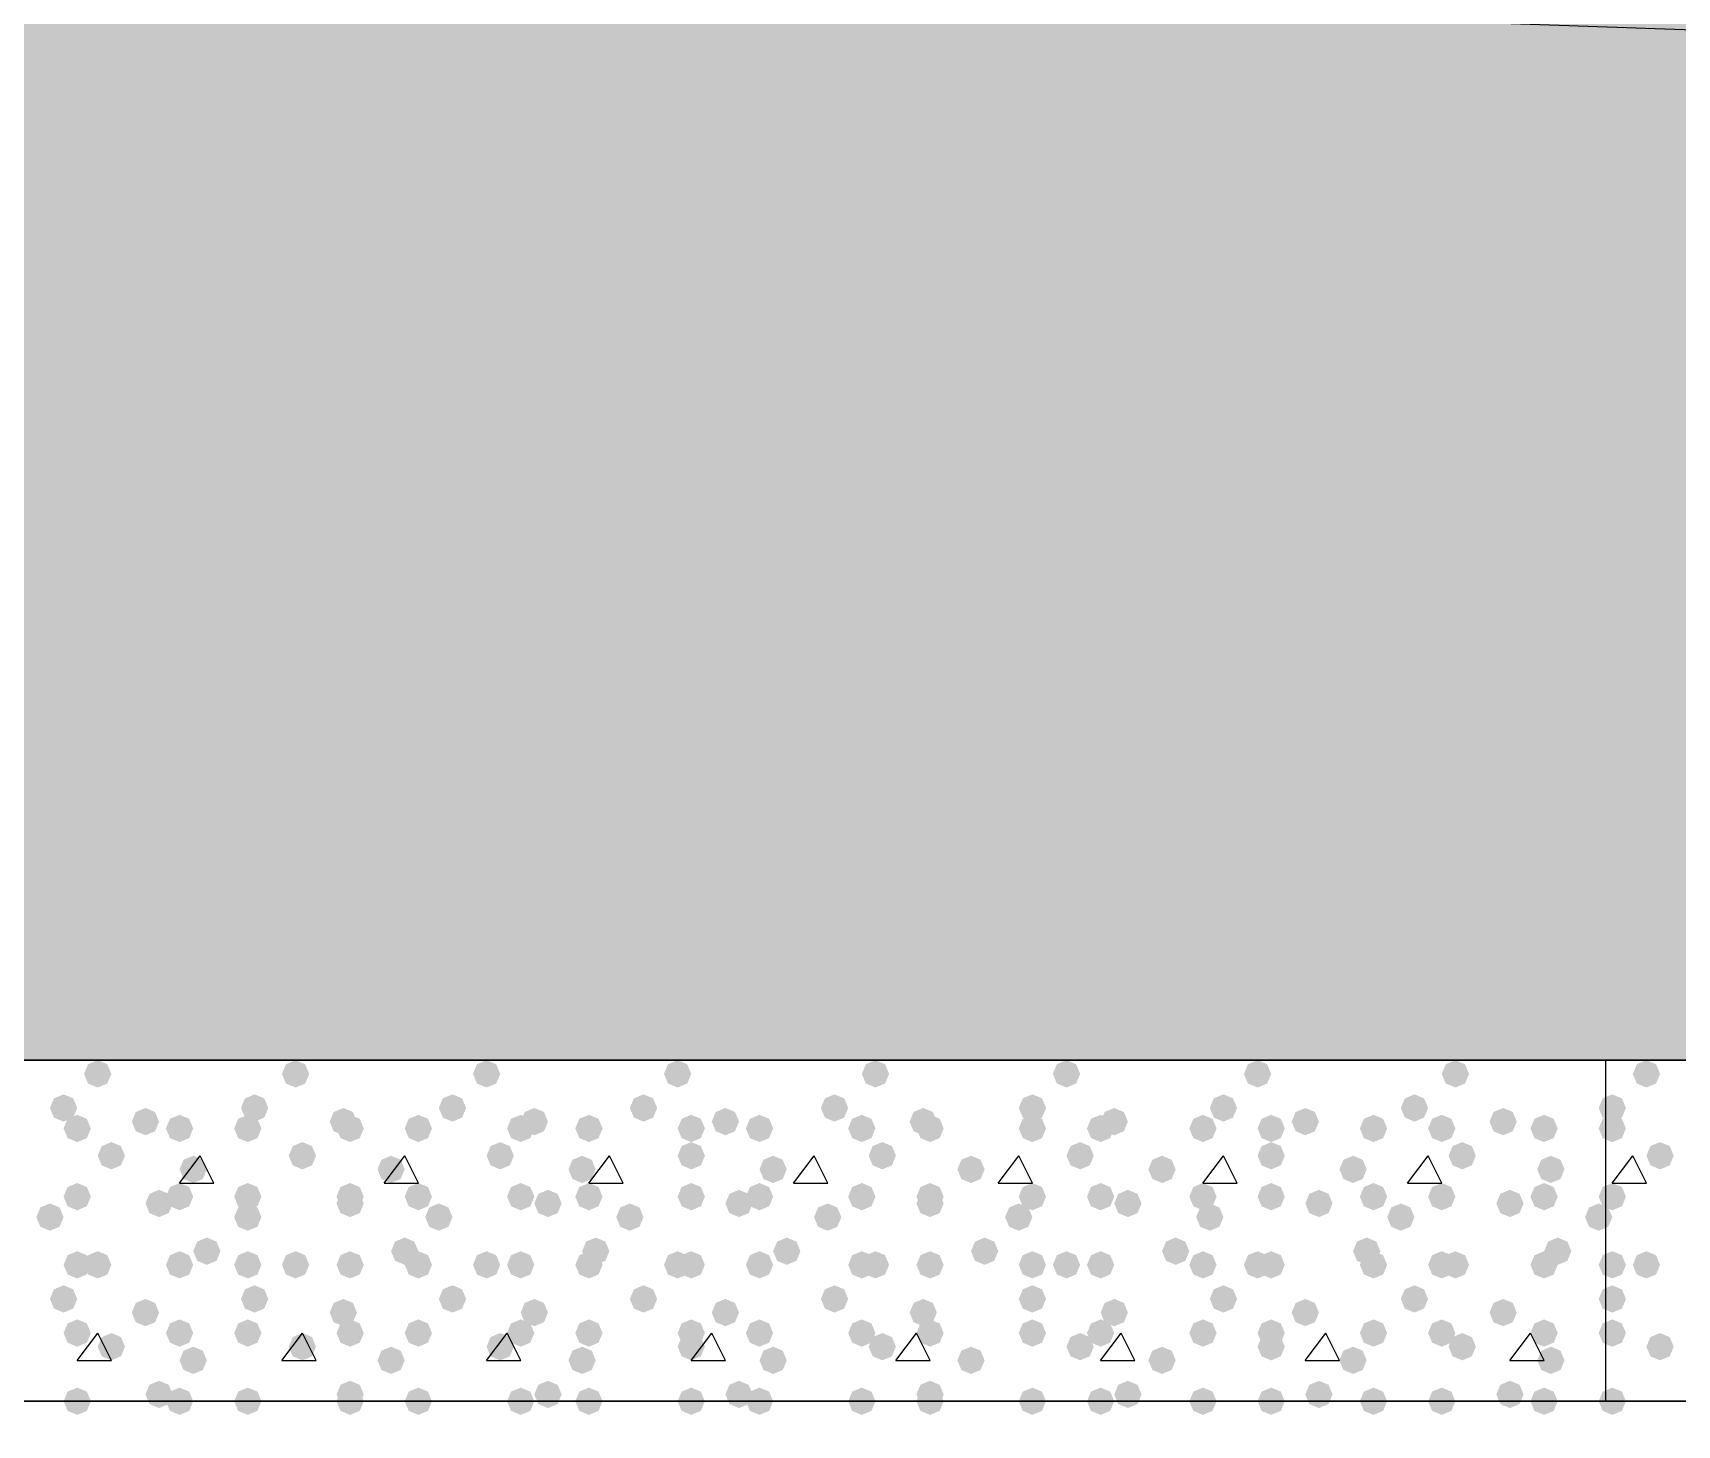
# Model space of a CAD drawing. Header units: millimetres. Extents: x 0 to 420, y 0 to 297.
# Drawn here: x 191.37 to 201.57, y 147.98 to 156.62 of the extents above; entities that cross this region are included whole.
import ezdxf

# ---------------------------------------------------------------- set-up
doc = ezdxf.new("R2010")
doc.units = ezdxf.units.MM
doc.layers.get('0').update_dxf_attribs({"linetype": 'CONTINUOUS'})

msp = doc.modelspace()

# ---------------------------------------------------------------- hatches: boundary and pattern name
at = {"true_color": 0x000008}
h = msp.add_hatch(color=0, dxfattribs=at)
h.paths.add_polyline_path([(385.826, 162.263667), (39.708667, 162.263667), (385.826, 150.241)], flags=0)
h.paths.add_polyline_path([(39.708667, 162.263667), (385.826, 150.241), (39.708667, 150.241)], flags=0)
for points in [[(191.854667, 150.156333), (191.829796, 150.096537), (191.77, 150.071667), (191.710204, 150.096537), (191.685333, 150.156333), (191.710204, 150.216129), (191.77, 150.241), (191.829796, 150.216129)], [(193.082333, 150.156333), (193.057462, 150.096537), (192.997667, 150.071667), (192.937871, 150.096537), (192.913, 150.156333), (192.937871, 150.216129), (192.997667, 150.241), (193.057462, 150.216129)], [(194.267667, 150.156333), (194.242796, 150.096537), (194.183, 150.071667), (194.123204, 150.096537), (194.098333, 150.156333), (194.123204, 150.216129), (194.183, 150.241), (194.242796, 150.216129)], [(195.453, 150.156333), (195.428129, 150.096537), (195.368333, 150.071667), (195.308538, 150.096537), (195.283667, 150.156333), (195.308537, 150.216129), (195.368333, 150.241), (195.428129, 150.216129)], [(196.680667, 150.156333), (196.655796, 150.096537), (196.596, 150.071667), (196.536204, 150.096537), (196.511333, 150.156333), (196.536204, 150.216129), (196.596, 150.241), (196.655796, 150.216129)], [(197.866, 150.156333), (197.841129, 150.096537), (197.781333, 150.071667), (197.721538, 150.096537), (197.696667, 150.156333), (197.721537, 150.216129), (197.781333, 150.241), (197.841129, 150.216129)], [(199.051333, 150.156333), (199.026462, 150.096537), (198.966667, 150.071667), (198.906871, 150.096537), (198.882, 150.156333), (198.906871, 150.216129), (198.966667, 150.241), (199.026462, 150.216129)], [(200.279, 150.156333), (200.254129, 150.096537), (200.194333, 150.071667), (200.134538, 150.096537), (200.109667, 150.156333), (200.134537, 150.216129), (200.194333, 150.241), (200.254129, 150.216129)], [(191.643, 149.944667), (191.618129, 149.884871), (191.558333, 149.86), (191.498538, 149.884871), (191.473667, 149.944667), (191.498537, 150.004462), (191.558333, 150.029333), (191.618129, 150.004463)], [(192.828333, 149.944667), (192.803462, 149.884871), (192.743667, 149.86), (192.683871, 149.884871), (192.659, 149.944667), (192.683871, 150.004462), (192.743667, 150.029333), (192.803462, 150.004463)], [(194.056, 149.944667), (194.031129, 149.884871), (193.971333, 149.86), (193.911538, 149.884871), (193.886667, 149.944667), (193.911537, 150.004462), (193.971333, 150.029333), (194.031129, 150.004463)], [(195.241333, 149.944667), (195.216462, 149.884871), (195.156667, 149.86), (195.096871, 149.884871), (195.072, 149.944667), (195.096871, 150.004462), (195.156667, 150.029333), (195.216462, 150.004463)], [(196.426667, 149.944667), (196.401796, 149.884871), (196.342, 149.86), (196.282204, 149.884871), (196.257333, 149.944667), (196.282204, 150.004462), (196.342, 150.029333), (196.401796, 150.004463)], [(197.654333, 149.944667), (197.629462, 149.884871), (197.569667, 149.86), (197.509871, 149.884871), (197.485, 149.944667), (197.509871, 150.004462), (197.569667, 150.029333), (197.629462, 150.004463)], [(198.839667, 149.944667), (198.814796, 149.884871), (198.755, 149.86), (198.695204, 149.884871), (198.670333, 149.944667), (198.695204, 150.004462), (198.755, 150.029333), (198.814796, 150.004463)], [(200.025, 149.944667), (200.000129, 149.884871), (199.940333, 149.86), (199.880538, 149.884871), (199.855667, 149.944667), (199.880537, 150.004462), (199.940333, 150.029333), (200.000129, 150.004463)], [(191.727667, 149.817667), (191.702796, 149.757871), (191.643, 149.733), (191.583204, 149.757871), (191.558333, 149.817667), (191.583204, 149.877462), (191.643, 149.902333), (191.702796, 149.877463)], [(192.151, 149.86), (192.126129, 149.800204), (192.066333, 149.775333), (192.006538, 149.800204), (191.981667, 149.86), (192.006537, 149.919796), (192.066333, 149.944667), (192.126129, 149.919796)], [(192.362667, 149.817667), (192.337796, 149.757871), (192.278, 149.733), (192.218204, 149.757871), (192.193333, 149.817667), (192.218204, 149.877462), (192.278, 149.902333), (192.337796, 149.877463)], [(192.786, 149.817667), (192.761129, 149.757871), (192.701333, 149.733), (192.641538, 149.757871), (192.616667, 149.817667), (192.641537, 149.877462), (192.701333, 149.902333), (192.761129, 149.877463)], [(193.378667, 149.86), (193.353796, 149.800204), (193.294, 149.775333), (193.234204, 149.800204), (193.209333, 149.86), (193.234204, 149.919796), (193.294, 149.944667), (193.353796, 149.919796)], [(193.421, 149.817667), (193.396129, 149.757871), (193.336333, 149.733), (193.276538, 149.757871), (193.251667, 149.817667), (193.276537, 149.877462), (193.336333, 149.902333), (193.396129, 149.877463)], [(193.844333, 149.817667), (193.819462, 149.757871), (193.759667, 149.733), (193.699871, 149.757871), (193.675, 149.817667), (193.699871, 149.877462), (193.759667, 149.902333), (193.819462, 149.877463)], [(194.479333, 149.817667), (194.454463, 149.757871), (194.394667, 149.733), (194.334871, 149.757871), (194.31, 149.817667), (194.334871, 149.877462), (194.394667, 149.902333), (194.454462, 149.877463)], [(194.564, 149.86), (194.539129, 149.800204), (194.479333, 149.775333), (194.419537, 149.800204), (194.394667, 149.86), (194.419537, 149.919796), (194.479333, 149.944667), (194.539129, 149.919796)], [(194.902667, 149.817667), (194.877796, 149.757871), (194.818, 149.733), (194.758204, 149.757871), (194.733333, 149.817667), (194.758204, 149.877462), (194.818, 149.902333), (194.877796, 149.877463)], [(195.537667, 149.817667), (195.512796, 149.757871), (195.453, 149.733), (195.393204, 149.757871), (195.368333, 149.817667), (195.393204, 149.877462), (195.453, 149.902333), (195.512796, 149.877463)], [(195.749333, 149.86), (195.724463, 149.800204), (195.664667, 149.775333), (195.604871, 149.800204), (195.58, 149.86), (195.604871, 149.919796), (195.664667, 149.944667), (195.724462, 149.919796)], [(195.961, 149.817667), (195.936129, 149.757871), (195.876333, 149.733), (195.816538, 149.757871), (195.791667, 149.817667), (195.816537, 149.877462), (195.876333, 149.902333), (195.936129, 149.877463)], [(196.596, 149.817667), (196.571129, 149.757871), (196.511333, 149.733), (196.451538, 149.757871), (196.426667, 149.817667), (196.451537, 149.877462), (196.511333, 149.902333), (196.571129, 149.877463)], [(196.977, 149.86), (196.952129, 149.800204), (196.892333, 149.775333), (196.832538, 149.800204), (196.807667, 149.86), (196.832537, 149.919796), (196.892333, 149.944667), (196.952129, 149.919796)], [(197.019333, 149.817667), (196.994463, 149.757871), (196.934667, 149.733), (196.874871, 149.757871), (196.85, 149.817667), (196.874871, 149.877462), (196.934667, 149.902333), (196.994462, 149.877463)], [(197.654333, 149.817667), (197.629462, 149.757871), (197.569667, 149.733), (197.509871, 149.757871), (197.485, 149.817667), (197.509871, 149.877462), (197.569667, 149.902333), (197.629462, 149.877463)], [(198.077667, 149.817667), (198.052796, 149.757871), (197.993, 149.733), (197.933204, 149.757871), (197.908333, 149.817667), (197.933204, 149.877462), (197.993, 149.902333), (198.052796, 149.877463)], [(198.162333, 149.86), (198.137462, 149.800204), (198.077667, 149.775333), (198.017871, 149.800204), (197.993, 149.86), (198.017871, 149.919796), (198.077667, 149.944667), (198.137462, 149.919796)], [(198.712667, 149.817667), (198.687796, 149.757871), (198.628, 149.733), (198.568204, 149.757871), (198.543333, 149.817667), (198.568204, 149.877462), (198.628, 149.902333), (198.687796, 149.877463)], [(199.136, 149.817667), (199.111129, 149.757871), (199.051333, 149.733), (198.991538, 149.757871), (198.966667, 149.817667), (198.991537, 149.877462), (199.051333, 149.902333), (199.111129, 149.877463)], [(199.347667, 149.86), (199.322796, 149.800204), (199.263, 149.775333), (199.203204, 149.800204), (199.178333, 149.86), (199.203204, 149.919796), (199.263, 149.944667), (199.322796, 149.919796)], [(199.771, 149.817667), (199.746129, 149.757871), (199.686333, 149.733), (199.626538, 149.757871), (199.601667, 149.817667), (199.626537, 149.877462), (199.686333, 149.902333), (199.746129, 149.877463)], [(200.194333, 149.817667), (200.169463, 149.757871), (200.109667, 149.733), (200.049871, 149.757871), (200.025, 149.817667), (200.049871, 149.877462), (200.109667, 149.902333), (200.169462, 149.877463)], [(200.575333, 149.86), (200.550462, 149.800204), (200.490667, 149.775333), (200.430871, 149.800204), (200.406, 149.86), (200.430871, 149.919796), (200.490667, 149.944667), (200.550462, 149.919796)], [(200.829333, 149.817667), (200.804463, 149.757871), (200.744667, 149.733), (200.684871, 149.757871), (200.66, 149.817667), (200.684871, 149.877462), (200.744667, 149.902333), (200.804462, 149.877463)], [(191.939333, 149.648333), (191.914463, 149.588537), (191.854667, 149.563667), (191.794871, 149.588537), (191.77, 149.648333), (191.794871, 149.708129), (191.854667, 149.733), (191.914462, 149.708129)], [(193.124667, 149.648333), (193.099796, 149.588537), (193.04, 149.563667), (192.980204, 149.588537), (192.955333, 149.648333), (192.980204, 149.708129), (193.04, 149.733), (193.099796, 149.708129)], [(194.352333, 149.648333), (194.327462, 149.588537), (194.267667, 149.563667), (194.207871, 149.588537), (194.183, 149.648333), (194.207871, 149.708129), (194.267667, 149.733), (194.327462, 149.708129)], [(195.537667, 149.648333), (195.512796, 149.588537), (195.453, 149.563667), (195.393204, 149.588537), (195.368333, 149.648333), (195.393204, 149.708129), (195.453, 149.733), (195.512796, 149.708129)], [(196.723, 149.648333), (196.698129, 149.588537), (196.638333, 149.563667), (196.578537, 149.588537), (196.553667, 149.648333), (196.578537, 149.708129), (196.638333, 149.733), (196.698129, 149.708129)], [(197.950667, 149.648333), (197.925796, 149.588537), (197.866, 149.563667), (197.806204, 149.588537), (197.781333, 149.648333), (197.806204, 149.708129), (197.866, 149.733), (197.925796, 149.708129)], [(199.136, 149.648333), (199.111129, 149.588537), (199.051333, 149.563667), (198.991538, 149.588537), (198.966667, 149.648333), (198.991537, 149.708129), (199.051333, 149.733), (199.111129, 149.708129)], [(200.321333, 149.648333), (200.296462, 149.588537), (200.236667, 149.563667), (200.176871, 149.588537), (200.152, 149.648333), (200.176871, 149.708129), (200.236667, 149.733), (200.296462, 149.708129)], [(192.447333, 149.563667), (192.422462, 149.503871), (192.362667, 149.479), (192.302871, 149.503871), (192.278, 149.563667), (192.302871, 149.623462), (192.362667, 149.648333), (192.422462, 149.623463)], [(193.675, 149.563667), (193.650129, 149.503871), (193.590333, 149.479), (193.530538, 149.503871), (193.505667, 149.563667), (193.530537, 149.623462), (193.590333, 149.648333), (193.650129, 149.623463)], [(194.860333, 149.563667), (194.835462, 149.503871), (194.775667, 149.479), (194.715871, 149.503871), (194.691, 149.563667), (194.715871, 149.623462), (194.775667, 149.648333), (194.835462, 149.623463)], [(196.045667, 149.563667), (196.020796, 149.503871), (195.961, 149.479), (195.901204, 149.503871), (195.876333, 149.563667), (195.901204, 149.623462), (195.961, 149.648333), (196.020796, 149.623463)], [(197.273333, 149.563667), (197.248462, 149.503871), (197.188667, 149.479), (197.128871, 149.503871), (197.104, 149.563667), (197.128871, 149.623462), (197.188667, 149.648333), (197.248462, 149.623463)], [(198.458667, 149.563667), (198.433796, 149.503871), (198.374, 149.479), (198.314204, 149.503871), (198.289333, 149.563667), (198.314204, 149.623462), (198.374, 149.648333), (198.433796, 149.623463)], [(199.644, 149.563667), (199.619129, 149.503871), (199.559333, 149.479), (199.499538, 149.503871), (199.474667, 149.563667), (199.499537, 149.623462), (199.559333, 149.648333), (199.619129, 149.623463)], [(200.871667, 149.563667), (200.846796, 149.503871), (200.787, 149.479), (200.727204, 149.503871), (200.702333, 149.563667), (200.727204, 149.623462), (200.787, 149.648333), (200.846796, 149.623463)], [(191.727667, 149.394333), (191.702796, 149.334537), (191.643, 149.309667), (191.583204, 149.334537), (191.558333, 149.394333), (191.583204, 149.454129), (191.643, 149.479), (191.702796, 149.454129)], [(192.362667, 149.394333), (192.337796, 149.334537), (192.278, 149.309667), (192.218204, 149.334537), (192.193333, 149.394333), (192.218204, 149.454129), (192.278, 149.479), (192.337796, 149.454129)], [(192.786, 149.394333), (192.761129, 149.334537), (192.701333, 149.309667), (192.641538, 149.334537), (192.616667, 149.394333), (192.641537, 149.454129), (192.701333, 149.479), (192.761129, 149.454129)], [(193.421, 149.394333), (193.396129, 149.334537), (193.336333, 149.309667), (193.276538, 149.334537), (193.251667, 149.394333), (193.276537, 149.454129), (193.336333, 149.479), (193.396129, 149.454129)], [(193.844333, 149.394333), (193.819462, 149.334537), (193.759667, 149.309667), (193.699871, 149.334537), (193.675, 149.394333), (193.699871, 149.454129), (193.759667, 149.479), (193.819462, 149.454129)], [(194.479333, 149.394333), (194.454463, 149.334537), (194.394667, 149.309667), (194.334871, 149.334537), (194.31, 149.394333), (194.334871, 149.454129), (194.394667, 149.479), (194.454462, 149.454129)], [(194.902667, 149.394333), (194.877796, 149.334537), (194.818, 149.309667), (194.758204, 149.334537), (194.733333, 149.394333), (194.758204, 149.454129), (194.818, 149.479), (194.877796, 149.454129)], [(195.537667, 149.394333), (195.512796, 149.334537), (195.453, 149.309667), (195.393204, 149.334537), (195.368333, 149.394333), (195.393204, 149.454129), (195.453, 149.479), (195.512796, 149.454129)], [(195.961, 149.394333), (195.936129, 149.334537), (195.876333, 149.309667), (195.816538, 149.334537), (195.791667, 149.394333), (195.816537, 149.454129), (195.876333, 149.479), (195.936129, 149.454129)], [(196.596, 149.394333), (196.571129, 149.334537), (196.511333, 149.309667), (196.451538, 149.334537), (196.426667, 149.394333), (196.451537, 149.454129), (196.511333, 149.479), (196.571129, 149.454129)], [(197.019333, 149.394333), (196.994463, 149.334537), (196.934667, 149.309667), (196.874871, 149.334537), (196.85, 149.394333), (196.874871, 149.454129), (196.934667, 149.479), (196.994462, 149.454129)], [(197.654333, 149.394333), (197.629462, 149.334537), (197.569667, 149.309667), (197.509871, 149.334537), (197.485, 149.394333), (197.509871, 149.454129), (197.569667, 149.479), (197.629462, 149.454129)], [(198.077667, 149.394333), (198.052796, 149.334537), (197.993, 149.309667), (197.933204, 149.334537), (197.908333, 149.394333), (197.933204, 149.454129), (197.993, 149.479), (198.052796, 149.454129)], [(198.712667, 149.394333), (198.687796, 149.334537), (198.628, 149.309667), (198.568204, 149.334537), (198.543333, 149.394333), (198.568204, 149.454129), (198.628, 149.479), (198.687796, 149.454129)], [(199.136, 149.394333), (199.111129, 149.334537), (199.051333, 149.309667), (198.991538, 149.334537), (198.966667, 149.394333), (198.991537, 149.454129), (199.051333, 149.479), (199.111129, 149.454129)], [(199.771, 149.394333), (199.746129, 149.334537), (199.686333, 149.309667), (199.626538, 149.334537), (199.601667, 149.394333), (199.626537, 149.454129), (199.686333, 149.479), (199.746129, 149.454129)], [(200.194333, 149.394333), (200.169463, 149.334537), (200.109667, 149.309667), (200.049871, 149.334537), (200.025, 149.394333), (200.049871, 149.454129), (200.109667, 149.479), (200.169462, 149.454129)], [(200.829333, 149.394333), (200.804463, 149.334537), (200.744667, 149.309667), (200.684871, 149.334537), (200.66, 149.394333), (200.684871, 149.454129), (200.744667, 149.479), (200.804462, 149.454129)], [(192.235667, 149.352), (192.210796, 149.292204), (192.151, 149.267333), (192.091204, 149.292204), (192.066333, 149.352), (192.091204, 149.411796), (192.151, 149.436667), (192.210796, 149.411796)], [(193.421, 149.352), (193.396129, 149.292204), (193.336333, 149.267333), (193.276538, 149.292204), (193.251667, 149.352), (193.276537, 149.411796), (193.336333, 149.436667), (193.396129, 149.411796)], [(194.648667, 149.352), (194.623796, 149.292204), (194.564, 149.267333), (194.504204, 149.292204), (194.479333, 149.352), (194.504204, 149.411796), (194.564, 149.436667), (194.623796, 149.411796)], [(195.834, 149.352), (195.809129, 149.292204), (195.749333, 149.267333), (195.689538, 149.292204), (195.664667, 149.352), (195.689537, 149.411796), (195.749333, 149.436667), (195.809129, 149.411796)], [(197.019333, 149.352), (196.994463, 149.292204), (196.934667, 149.267333), (196.874871, 149.292204), (196.85, 149.352), (196.874871, 149.411796), (196.934667, 149.436667), (196.994462, 149.411796)], [(198.247, 149.352), (198.222129, 149.292204), (198.162333, 149.267333), (198.102537, 149.292204), (198.077667, 149.352), (198.102537, 149.411796), (198.162333, 149.436667), (198.222129, 149.411796)], [(199.432333, 149.352), (199.407462, 149.292204), (199.347667, 149.267333), (199.287871, 149.292204), (199.263, 149.352), (199.287871, 149.411796), (199.347667, 149.436667), (199.407462, 149.411796)], [(200.617667, 149.352), (200.592796, 149.292204), (200.533, 149.267333), (200.473204, 149.292204), (200.448333, 149.352), (200.473204, 149.411796), (200.533, 149.436667), (200.592796, 149.411796)], [(191.558333, 149.267333), (191.533462, 149.207537), (191.473667, 149.182667), (191.413871, 149.207537), (191.389, 149.267333), (191.413871, 149.327129), (191.473667, 149.352), (191.533462, 149.327129)], [(192.786, 149.267333), (192.761129, 149.207537), (192.701333, 149.182667), (192.641538, 149.207537), (192.616667, 149.267333), (192.641537, 149.327129), (192.701333, 149.352), (192.761129, 149.327129)], [(193.971333, 149.267333), (193.946463, 149.207537), (193.886667, 149.182667), (193.826871, 149.207537), (193.802, 149.267333), (193.826871, 149.327129), (193.886667, 149.352), (193.946462, 149.327129)], [(195.156667, 149.267333), (195.131796, 149.207537), (195.072, 149.182667), (195.012204, 149.207537), (194.987333, 149.267333), (195.012204, 149.327129), (195.072, 149.352), (195.131796, 149.327129)], [(196.384333, 149.267333), (196.359463, 149.207537), (196.299667, 149.182667), (196.239871, 149.207537), (196.215, 149.267333), (196.239871, 149.327129), (196.299667, 149.352), (196.359462, 149.327129)], [(197.569667, 149.267333), (197.544796, 149.207537), (197.485, 149.182667), (197.425204, 149.207537), (197.400333, 149.267333), (197.425204, 149.327129), (197.485, 149.352), (197.544796, 149.327129)], [(198.755, 149.267333), (198.730129, 149.207537), (198.670333, 149.182667), (198.610538, 149.207537), (198.585667, 149.267333), (198.610537, 149.327129), (198.670333, 149.352), (198.730129, 149.327129)], [(199.940333, 149.267333), (199.915462, 149.207537), (199.855667, 149.182667), (199.795871, 149.207537), (199.771, 149.267333), (199.795871, 149.327129), (199.855667, 149.352), (199.915462, 149.327129)], [(201.168, 149.267333), (201.143129, 149.207537), (201.083333, 149.182667), (201.023538, 149.207537), (200.998667, 149.267333), (201.023537, 149.327129), (201.083333, 149.352), (201.143129, 149.327129)], [(192.532, 149.055667), (192.507129, 148.995871), (192.447333, 148.971), (192.387538, 148.995871), (192.362667, 149.055667), (192.387537, 149.115462), (192.447333, 149.140333), (192.507129, 149.115463)], [(193.759667, 149.055667), (193.734796, 148.995871), (193.675, 148.971), (193.615204, 148.995871), (193.590333, 149.055667), (193.615204, 149.115462), (193.675, 149.140333), (193.734796, 149.115463)], [(194.945, 149.055667), (194.920129, 148.995871), (194.860333, 148.971), (194.800538, 148.995871), (194.775667, 149.055667), (194.800537, 149.115462), (194.860333, 149.140333), (194.920129, 149.115463)], [(196.130333, 149.055667), (196.105462, 148.995871), (196.045667, 148.971), (195.985871, 148.995871), (195.961, 149.055667), (195.985871, 149.115462), (196.045667, 149.140333), (196.105462, 149.115463)], [(197.358, 149.055667), (197.333129, 148.995871), (197.273333, 148.971), (197.213538, 148.995871), (197.188667, 149.055667), (197.213537, 149.115462), (197.273333, 149.140333), (197.333129, 149.115463)], [(198.543333, 149.055667), (198.518463, 148.995871), (198.458667, 148.971), (198.398871, 148.995871), (198.374, 149.055667), (198.398871, 149.115462), (198.458667, 149.140333), (198.518462, 149.115463)], [(199.728667, 149.055667), (199.703796, 148.995871), (199.644, 148.971), (199.584204, 148.995871), (199.559333, 149.055667), (199.584204, 149.115462), (199.644, 149.140333), (199.703796, 149.115463)], [(200.914, 149.055667), (200.889129, 148.995871), (200.829333, 148.971), (200.769538, 148.995871), (200.744667, 149.055667), (200.769537, 149.115462), (200.829333, 149.140333), (200.889129, 149.115463)], [(191.727667, 148.971), (191.702796, 148.911204), (191.643, 148.886333), (191.583204, 148.911204), (191.558333, 148.971), (191.583204, 149.030796), (191.643, 149.055667), (191.702796, 149.030796)], [(191.854667, 148.971), (191.829796, 148.911204), (191.77, 148.886333), (191.710204, 148.911204), (191.685333, 148.971), (191.710204, 149.030796), (191.77, 149.055667), (191.829796, 149.030796)], [(192.362667, 148.971), (192.337796, 148.911204), (192.278, 148.886333), (192.218204, 148.911204), (192.193333, 148.971), (192.218204, 149.030796), (192.278, 149.055667), (192.337796, 149.030796)], [(192.786, 148.971), (192.761129, 148.911204), (192.701333, 148.886333), (192.641538, 148.911204), (192.616667, 148.971), (192.641537, 149.030796), (192.701333, 149.055667), (192.761129, 149.030796)], [(193.082333, 148.971), (193.057462, 148.911204), (192.997667, 148.886333), (192.937871, 148.911204), (192.913, 148.971), (192.937871, 149.030796), (192.997667, 149.055667), (193.057462, 149.030796)], [(193.421, 148.971), (193.396129, 148.911204), (193.336333, 148.886333), (193.276538, 148.911204), (193.251667, 148.971), (193.276537, 149.030796), (193.336333, 149.055667), (193.396129, 149.030796)], [(193.844333, 148.971), (193.819462, 148.911204), (193.759667, 148.886333), (193.699871, 148.911204), (193.675, 148.971), (193.699871, 149.030796), (193.759667, 149.055667), (193.819462, 149.030796)], [(194.267667, 148.971), (194.242796, 148.911204), (194.183, 148.886333), (194.123204, 148.911204), (194.098333, 148.971), (194.123204, 149.030796), (194.183, 149.055667), (194.242796, 149.030796)], [(194.479333, 148.971), (194.454463, 148.911204), (194.394667, 148.886333), (194.334871, 148.911204), (194.31, 148.971), (194.334871, 149.030796), (194.394667, 149.055667), (194.454462, 149.030796)], [(194.902667, 148.971), (194.877796, 148.911204), (194.818, 148.886333), (194.758204, 148.911204), (194.733333, 148.971), (194.758204, 149.030796), (194.818, 149.055667), (194.877796, 149.030796)], [(195.453, 148.971), (195.428129, 148.911204), (195.368333, 148.886333), (195.308538, 148.911204), (195.283667, 148.971), (195.308537, 149.030796), (195.368333, 149.055667), (195.428129, 149.030796)], [(195.537667, 148.971), (195.512796, 148.911204), (195.453, 148.886333), (195.393204, 148.911204), (195.368333, 148.971), (195.393204, 149.030796), (195.453, 149.055667), (195.512796, 149.030796)], [(195.961, 148.971), (195.936129, 148.911204), (195.876333, 148.886333), (195.816538, 148.911204), (195.791667, 148.971), (195.816537, 149.030796), (195.876333, 149.055667), (195.936129, 149.030796)], [(196.596, 148.971), (196.571129, 148.911204), (196.511333, 148.886333), (196.451538, 148.911204), (196.426667, 148.971), (196.451537, 149.030796), (196.511333, 149.055667), (196.571129, 149.030796)], [(196.680667, 148.971), (196.655796, 148.911204), (196.596, 148.886333), (196.536204, 148.911204), (196.511333, 148.971), (196.536204, 149.030796), (196.596, 149.055667), (196.655796, 149.030796)], [(197.019333, 148.971), (196.994463, 148.911204), (196.934667, 148.886333), (196.874871, 148.911204), (196.85, 148.971), (196.874871, 149.030796), (196.934667, 149.055667), (196.994462, 149.030796)], [(197.654333, 148.971), (197.629462, 148.911204), (197.569667, 148.886333), (197.509871, 148.911204), (197.485, 148.971), (197.509871, 149.030796), (197.569667, 149.055667), (197.629462, 149.030796)], [(197.866, 148.971), (197.841129, 148.911204), (197.781333, 148.886333), (197.721538, 148.911204), (197.696667, 148.971), (197.721537, 149.030796), (197.781333, 149.055667), (197.841129, 149.030796)], [(198.077667, 148.971), (198.052796, 148.911204), (197.993, 148.886333), (197.933204, 148.911204), (197.908333, 148.971), (197.933204, 149.030796), (197.993, 149.055667), (198.052796, 149.030796)], [(198.712667, 148.971), (198.687796, 148.911204), (198.628, 148.886333), (198.568204, 148.911204), (198.543333, 148.971), (198.568204, 149.030796), (198.628, 149.055667), (198.687796, 149.030796)], [(199.051333, 148.971), (199.026462, 148.911204), (198.966667, 148.886333), (198.906871, 148.911204), (198.882, 148.971), (198.906871, 149.030796), (198.966667, 149.055667), (199.026462, 149.030796)], [(199.136, 148.971), (199.111129, 148.911204), (199.051333, 148.886333), (198.991538, 148.911204), (198.966667, 148.971), (198.991537, 149.030796), (199.051333, 149.055667), (199.111129, 149.030796)], [(199.771, 148.971), (199.746129, 148.911204), (199.686333, 148.886333), (199.626538, 148.911204), (199.601667, 148.971), (199.626537, 149.030796), (199.686333, 149.055667), (199.746129, 149.030796)], [(200.194333, 148.971), (200.169463, 148.911204), (200.109667, 148.886333), (200.049871, 148.911204), (200.025, 148.971), (200.049871, 149.030796), (200.109667, 149.055667), (200.169462, 149.030796)], [(200.279, 148.971), (200.254129, 148.911204), (200.194333, 148.886333), (200.134538, 148.911204), (200.109667, 148.971), (200.134537, 149.030796), (200.194333, 149.055667), (200.254129, 149.030796)], [(200.829333, 148.971), (200.804463, 148.911204), (200.744667, 148.886333), (200.684871, 148.911204), (200.66, 148.971), (200.684871, 149.030796), (200.744667, 149.055667), (200.804462, 149.030796)], [(191.643, 148.759333), (191.618129, 148.699537), (191.558333, 148.674667), (191.498538, 148.699537), (191.473667, 148.759333), (191.498537, 148.819129), (191.558333, 148.844), (191.618129, 148.819129)], [(192.151, 148.674667), (192.126129, 148.614871), (192.066333, 148.59), (192.006538, 148.614871), (191.981667, 148.674667), (192.006537, 148.734462), (192.066333, 148.759333), (192.126129, 148.734463)], [(192.828333, 148.759333), (192.803462, 148.699537), (192.743667, 148.674667), (192.683871, 148.699537), (192.659, 148.759333), (192.683871, 148.819129), (192.743667, 148.844), (192.803462, 148.819129)], [(193.378667, 148.674667), (193.353796, 148.614871), (193.294, 148.59), (193.234204, 148.614871), (193.209333, 148.674667), (193.234204, 148.734462), (193.294, 148.759333), (193.353796, 148.734463)], [(194.056, 148.759333), (194.031129, 148.699537), (193.971333, 148.674667), (193.911538, 148.699537), (193.886667, 148.759333), (193.911537, 148.819129), (193.971333, 148.844), (194.031129, 148.819129)], [(194.564, 148.674667), (194.539129, 148.614871), (194.479333, 148.59), (194.419537, 148.614871), (194.394667, 148.674667), (194.419537, 148.734462), (194.479333, 148.759333), (194.539129, 148.734463)], [(195.241333, 148.759333), (195.216462, 148.699537), (195.156667, 148.674667), (195.096871, 148.699537), (195.072, 148.759333), (195.096871, 148.819129), (195.156667, 148.844), (195.216462, 148.819129)], [(195.749333, 148.674667), (195.724463, 148.614871), (195.664667, 148.59), (195.604871, 148.614871), (195.58, 148.674667), (195.604871, 148.734462), (195.664667, 148.759333), (195.724462, 148.734463)], [(196.426667, 148.759333), (196.401796, 148.699537), (196.342, 148.674667), (196.282204, 148.699537), (196.257333, 148.759333), (196.282204, 148.819129), (196.342, 148.844), (196.401796, 148.819129)], [(196.977, 148.674667), (196.952129, 148.614871), (196.892333, 148.59), (196.832538, 148.614871), (196.807667, 148.674667), (196.832537, 148.734462), (196.892333, 148.759333), (196.952129, 148.734463)], [(197.654333, 148.759333), (197.629462, 148.699537), (197.569667, 148.674667), (197.509871, 148.699537), (197.485, 148.759333), (197.509871, 148.819129), (197.569667, 148.844), (197.629462, 148.819129)], [(198.162333, 148.674667), (198.137462, 148.614871), (198.077667, 148.59), (198.017871, 148.614871), (197.993, 148.674667), (198.017871, 148.734462), (198.077667, 148.759333), (198.137462, 148.734463)], [(198.839667, 148.759333), (198.814796, 148.699537), (198.755, 148.674667), (198.695204, 148.699537), (198.670333, 148.759333), (198.695204, 148.819129), (198.755, 148.844), (198.814796, 148.819129)], [(199.347667, 148.674667), (199.322796, 148.614871), (199.263, 148.59), (199.203204, 148.614871), (199.178333, 148.674667), (199.203204, 148.734462), (199.263, 148.759333), (199.322796, 148.734463)], [(200.025, 148.759333), (200.000129, 148.699537), (199.940333, 148.674667), (199.880538, 148.699537), (199.855667, 148.759333), (199.880537, 148.819129), (199.940333, 148.844), (200.000129, 148.819129)], [(200.575333, 148.674667), (200.550462, 148.614871), (200.490667, 148.59), (200.430871, 148.614871), (200.406, 148.674667), (200.430871, 148.734462), (200.490667, 148.759333), (200.550462, 148.734463)], [(191.727667, 148.547667), (191.702796, 148.487871), (191.643, 148.463), (191.583204, 148.487871), (191.558333, 148.547667), (191.583204, 148.607462), (191.643, 148.632333), (191.702796, 148.607463)], [(191.939333, 148.463), (191.914463, 148.403204), (191.854667, 148.378333), (191.794871, 148.403204), (191.77, 148.463), (191.794871, 148.522796), (191.854667, 148.547667), (191.914462, 148.522796)], [(192.362667, 148.547667), (192.337796, 148.487871), (192.278, 148.463), (192.218204, 148.487871), (192.193333, 148.547667), (192.218204, 148.607462), (192.278, 148.632333), (192.337796, 148.607463)], [(192.786, 148.547667), (192.761129, 148.487871), (192.701333, 148.463), (192.641538, 148.487871), (192.616667, 148.547667), (192.641537, 148.607462), (192.701333, 148.632333), (192.761129, 148.607463)], [(193.124667, 148.463), (193.099796, 148.403204), (193.04, 148.378333), (192.980204, 148.403204), (192.955333, 148.463), (192.980204, 148.522796), (193.04, 148.547667), (193.099796, 148.522796)], [(193.421, 148.547667), (193.396129, 148.487871), (193.336333, 148.463), (193.276538, 148.487871), (193.251667, 148.547667), (193.276537, 148.607462), (193.336333, 148.632333), (193.396129, 148.607463)], [(193.844333, 148.547667), (193.819462, 148.487871), (193.759667, 148.463), (193.699871, 148.487871), (193.675, 148.547667), (193.699871, 148.607462), (193.759667, 148.632333), (193.819462, 148.607463)], [(194.352333, 148.463), (194.327462, 148.403204), (194.267667, 148.378333), (194.207871, 148.403204), (194.183, 148.463), (194.207871, 148.522796), (194.267667, 148.547667), (194.327462, 148.522796)], [(194.479333, 148.547667), (194.454463, 148.487871), (194.394667, 148.463), (194.334871, 148.487871), (194.31, 148.547667), (194.334871, 148.607462), (194.394667, 148.632333), (194.454462, 148.607463)], [(194.902667, 148.547667), (194.877796, 148.487871), (194.818, 148.463), (194.758204, 148.487871), (194.733333, 148.547667), (194.758204, 148.607462), (194.818, 148.632333), (194.877796, 148.607463)], [(195.537667, 148.547667), (195.512796, 148.487871), (195.453, 148.463), (195.393204, 148.487871), (195.368333, 148.547667), (195.393204, 148.607462), (195.453, 148.632333), (195.512796, 148.607463)], [(195.537667, 148.463), (195.512796, 148.403204), (195.453, 148.378333), (195.393204, 148.403204), (195.368333, 148.463), (195.393204, 148.522796), (195.453, 148.547667), (195.512796, 148.522796)], [(195.961, 148.547667), (195.936129, 148.487871), (195.876333, 148.463), (195.816538, 148.487871), (195.791667, 148.547667), (195.816537, 148.607462), (195.876333, 148.632333), (195.936129, 148.607463)], [(196.596, 148.547667), (196.571129, 148.487871), (196.511333, 148.463), (196.451538, 148.487871), (196.426667, 148.547667), (196.451537, 148.607462), (196.511333, 148.632333), (196.571129, 148.607463)], [(196.723, 148.463), (196.698129, 148.403204), (196.638333, 148.378333), (196.578537, 148.403204), (196.553667, 148.463), (196.578537, 148.522796), (196.638333, 148.547667), (196.698129, 148.522796)], [(197.019333, 148.547667), (196.994463, 148.487871), (196.934667, 148.463), (196.874871, 148.487871), (196.85, 148.547667), (196.874871, 148.607462), (196.934667, 148.632333), (196.994462, 148.607463)], [(197.654333, 148.547667), (197.629462, 148.487871), (197.569667, 148.463), (197.509871, 148.487871), (197.485, 148.547667), (197.509871, 148.607462), (197.569667, 148.632333), (197.629462, 148.607463)], [(197.950667, 148.463), (197.925796, 148.403204), (197.866, 148.378333), (197.806204, 148.403204), (197.781333, 148.463), (197.806204, 148.522796), (197.866, 148.547667), (197.925796, 148.522796)], [(198.077667, 148.547667), (198.052796, 148.487871), (197.993, 148.463), (197.933204, 148.487871), (197.908333, 148.547667), (197.933204, 148.607462), (197.993, 148.632333), (198.052796, 148.607463)], [(198.712667, 148.547667), (198.687796, 148.487871), (198.628, 148.463), (198.568204, 148.487871), (198.543333, 148.547667), (198.568204, 148.607462), (198.628, 148.632333), (198.687796, 148.607463)], [(199.136, 148.547667), (199.111129, 148.487871), (199.051333, 148.463), (198.991538, 148.487871), (198.966667, 148.547667), (198.991537, 148.607462), (199.051333, 148.632333), (199.111129, 148.607463)], [(199.136, 148.463), (199.111129, 148.403204), (199.051333, 148.378333), (198.991538, 148.403204), (198.966667, 148.463), (198.991537, 148.522796), (199.051333, 148.547667), (199.111129, 148.522796)], [(199.771, 148.547667), (199.746129, 148.487871), (199.686333, 148.463), (199.626538, 148.487871), (199.601667, 148.547667), (199.626537, 148.607462), (199.686333, 148.632333), (199.746129, 148.607463)], [(200.194333, 148.547667), (200.169463, 148.487871), (200.109667, 148.463), (200.049871, 148.487871), (200.025, 148.547667), (200.049871, 148.607462), (200.109667, 148.632333), (200.169462, 148.607463)], [(200.321333, 148.463), (200.296462, 148.403204), (200.236667, 148.378333), (200.176871, 148.403204), (200.152, 148.463), (200.176871, 148.522796), (200.236667, 148.547667), (200.296462, 148.522796)], [(200.829333, 148.547667), (200.804463, 148.487871), (200.744667, 148.463), (200.684871, 148.487871), (200.66, 148.547667), (200.684871, 148.607462), (200.744667, 148.632333), (200.804462, 148.607463)], [(192.447333, 148.378333), (192.422462, 148.318537), (192.362667, 148.293667), (192.302871, 148.318537), (192.278, 148.378333), (192.302871, 148.438129), (192.362667, 148.463), (192.422462, 148.438129)], [(193.675, 148.378333), (193.650129, 148.318537), (193.590333, 148.293667), (193.530538, 148.318537), (193.505667, 148.378333), (193.530537, 148.438129), (193.590333, 148.463), (193.650129, 148.438129)], [(194.860333, 148.378333), (194.835462, 148.318537), (194.775667, 148.293667), (194.715871, 148.318537), (194.691, 148.378333), (194.715871, 148.438129), (194.775667, 148.463), (194.835462, 148.438129)], [(196.045667, 148.378333), (196.020796, 148.318537), (195.961, 148.293667), (195.901204, 148.318537), (195.876333, 148.378333), (195.901204, 148.438129), (195.961, 148.463), (196.020796, 148.438129)], [(197.273333, 148.378333), (197.248462, 148.318537), (197.188667, 148.293667), (197.128871, 148.318537), (197.104, 148.378333), (197.128871, 148.438129), (197.188667, 148.463), (197.248462, 148.438129)], [(198.458667, 148.378333), (198.433796, 148.318537), (198.374, 148.293667), (198.314204, 148.318537), (198.289333, 148.378333), (198.314204, 148.438129), (198.374, 148.463), (198.433796, 148.438129)], [(199.644, 148.378333), (199.619129, 148.318537), (199.559333, 148.293667), (199.499538, 148.318537), (199.474667, 148.378333), (199.499537, 148.438129), (199.559333, 148.463), (199.619129, 148.438129)], [(200.871667, 148.378333), (200.846796, 148.318537), (200.787, 148.293667), (200.727204, 148.318537), (200.702333, 148.378333), (200.727204, 148.438129), (200.787, 148.463), (200.846796, 148.438129)], [(192.235667, 148.166667), (192.210796, 148.106871), (192.151, 148.082), (192.091204, 148.106871), (192.066333, 148.166667), (192.091204, 148.226462), (192.151, 148.251333), (192.210796, 148.226463)], [(193.421, 148.166667), (193.396129, 148.106871), (193.336333, 148.082), (193.276538, 148.106871), (193.251667, 148.166667), (193.276537, 148.226462), (193.336333, 148.251333), (193.396129, 148.226463)], [(194.648667, 148.166667), (194.623796, 148.106871), (194.564, 148.082), (194.504204, 148.106871), (194.479333, 148.166667), (194.504204, 148.226462), (194.564, 148.251333), (194.623796, 148.226463)], [(195.834, 148.166667), (195.809129, 148.106871), (195.749333, 148.082), (195.689538, 148.106871), (195.664667, 148.166667), (195.689537, 148.226462), (195.749333, 148.251333), (195.809129, 148.226463)], [(197.019333, 148.166667), (196.994463, 148.106871), (196.934667, 148.082), (196.874871, 148.106871), (196.85, 148.166667), (196.874871, 148.226462), (196.934667, 148.251333), (196.994462, 148.226463)], [(198.247, 148.166667), (198.222129, 148.106871), (198.162333, 148.082), (198.102537, 148.106871), (198.077667, 148.166667), (198.102537, 148.226462), (198.162333, 148.251333), (198.222129, 148.226463)], [(199.432333, 148.166667), (199.407462, 148.106871), (199.347667, 148.082), (199.287871, 148.106871), (199.263, 148.166667), (199.287871, 148.226462), (199.347667, 148.251333), (199.407462, 148.226463)], [(200.617667, 148.166667), (200.592796, 148.106871), (200.533, 148.082), (200.473204, 148.106871), (200.448333, 148.166667), (200.473204, 148.226462), (200.533, 148.251333), (200.592796, 148.226463)], [(191.727667, 148.124333), (191.702796, 148.064537), (191.643, 148.039667), (191.583204, 148.064537), (191.558333, 148.124333), (191.583204, 148.184129), (191.643, 148.209), (191.702796, 148.184129)], [(192.362667, 148.124333), (192.337796, 148.064537), (192.278, 148.039667), (192.218204, 148.064537), (192.193333, 148.124333), (192.218204, 148.184129), (192.278, 148.209), (192.337796, 148.184129)], [(192.786, 148.124333), (192.761129, 148.064537), (192.701333, 148.039667), (192.641538, 148.064537), (192.616667, 148.124333), (192.641537, 148.184129), (192.701333, 148.209), (192.761129, 148.184129)], [(193.421, 148.124333), (193.396129, 148.064537), (193.336333, 148.039667), (193.276538, 148.064537), (193.251667, 148.124333), (193.276537, 148.184129), (193.336333, 148.209), (193.396129, 148.184129)], [(193.844333, 148.124333), (193.819462, 148.064537), (193.759667, 148.039667), (193.699871, 148.064537), (193.675, 148.124333), (193.699871, 148.184129), (193.759667, 148.209), (193.819462, 148.184129)], [(194.479333, 148.124333), (194.454463, 148.064537), (194.394667, 148.039667), (194.334871, 148.064537), (194.31, 148.124333), (194.334871, 148.184129), (194.394667, 148.209), (194.454462, 148.184129)], [(194.902667, 148.124333), (194.877796, 148.064537), (194.818, 148.039667), (194.758204, 148.064537), (194.733333, 148.124333), (194.758204, 148.184129), (194.818, 148.209), (194.877796, 148.184129)], [(195.537667, 148.124333), (195.512796, 148.064537), (195.453, 148.039667), (195.393204, 148.064537), (195.368333, 148.124333), (195.393204, 148.184129), (195.453, 148.209), (195.512796, 148.184129)], [(195.961, 148.124333), (195.936129, 148.064537), (195.876333, 148.039667), (195.816538, 148.064537), (195.791667, 148.124333), (195.816537, 148.184129), (195.876333, 148.209), (195.936129, 148.184129)], [(196.596, 148.124333), (196.571129, 148.064537), (196.511333, 148.039667), (196.451538, 148.064537), (196.426667, 148.124333), (196.451537, 148.184129), (196.511333, 148.209), (196.571129, 148.184129)], [(197.019333, 148.124333), (196.994463, 148.064537), (196.934667, 148.039667), (196.874871, 148.064537), (196.85, 148.124333), (196.874871, 148.184129), (196.934667, 148.209), (196.994462, 148.184129)], [(197.654333, 148.124333), (197.629462, 148.064537), (197.569667, 148.039667), (197.509871, 148.064537), (197.485, 148.124333), (197.509871, 148.184129), (197.569667, 148.209), (197.629462, 148.184129)], [(198.077667, 148.124333), (198.052796, 148.064537), (197.993, 148.039667), (197.933204, 148.064537), (197.908333, 148.124333), (197.933204, 148.184129), (197.993, 148.209), (198.052796, 148.184129)], [(198.712667, 148.124333), (198.687796, 148.064537), (198.628, 148.039667), (198.568204, 148.064537), (198.543333, 148.124333), (198.568204, 148.184129), (198.628, 148.209), (198.687796, 148.184129)], [(199.136, 148.124333), (199.111129, 148.064537), (199.051333, 148.039667), (198.991538, 148.064537), (198.966667, 148.124333), (198.991537, 148.184129), (199.051333, 148.209), (199.111129, 148.184129)], [(199.771, 148.124333), (199.746129, 148.064537), (199.686333, 148.039667), (199.626538, 148.064537), (199.601667, 148.124333), (199.626537, 148.184129), (199.686333, 148.209), (199.746129, 148.184129)], [(200.194333, 148.124333), (200.169463, 148.064537), (200.109667, 148.039667), (200.049871, 148.064537), (200.025, 148.124333), (200.049871, 148.184129), (200.109667, 148.209), (200.169462, 148.184129)], [(200.829333, 148.124333), (200.804463, 148.064537), (200.744667, 148.039667), (200.684871, 148.064537), (200.66, 148.124333), (200.684871, 148.184129), (200.744667, 148.209), (200.804462, 148.184129)]]:
    msp.add_hatch(color=0, dxfattribs=at).paths.add_polyline_path(points, flags=0)
at = {"true_color": 0x000007}
for points in [[(201.464333, 150.156333), (201.439462, 150.096537), (201.379667, 150.071667), (201.319871, 150.096537), (201.295, 150.156333), (201.319871, 150.216129), (201.379667, 150.241), (201.439462, 150.216129)], [(201.252667, 149.944667), (201.227796, 149.884871), (201.168, 149.86), (201.108204, 149.884871), (201.083333, 149.944667), (201.108204, 150.004462), (201.168, 150.029333), (201.227796, 150.004463)], [(201.252667, 149.817667), (201.227796, 149.757871), (201.168, 149.733), (201.108204, 149.757871), (201.083333, 149.817667), (201.108204, 149.877462), (201.168, 149.902333), (201.227796, 149.877463)], [(201.549, 149.648333), (201.524129, 149.588537), (201.464333, 149.563667), (201.404538, 149.588537), (201.379667, 149.648333), (201.404537, 149.708129), (201.464333, 149.733), (201.524129, 149.708129)], [(201.252667, 149.394333), (201.227796, 149.334537), (201.168, 149.309667), (201.108204, 149.334537), (201.083333, 149.394333), (201.108204, 149.454129), (201.168, 149.479), (201.227796, 149.454129)], [(201.252667, 148.971), (201.227796, 148.911204), (201.168, 148.886333), (201.108204, 148.911204), (201.083333, 148.971), (201.108204, 149.030796), (201.168, 149.055667), (201.227796, 149.030796)], [(201.464333, 148.971), (201.439462, 148.911204), (201.379667, 148.886333), (201.319871, 148.911204), (201.295, 148.971), (201.319871, 149.030796), (201.379667, 149.055667), (201.439462, 149.030796)], [(201.252667, 148.759333), (201.227796, 148.699537), (201.168, 148.674667), (201.108204, 148.699537), (201.083333, 148.759333), (201.108204, 148.819129), (201.168, 148.844), (201.227796, 148.819129)], [(201.252667, 148.547667), (201.227796, 148.487871), (201.168, 148.463), (201.108204, 148.487871), (201.083333, 148.547667), (201.108204, 148.607462), (201.168, 148.632333), (201.227796, 148.607463)], [(201.549, 148.463), (201.524129, 148.403204), (201.464333, 148.378333), (201.404538, 148.403204), (201.379667, 148.463), (201.404537, 148.522796), (201.464333, 148.547667), (201.524129, 148.522796)], [(201.252667, 148.124333), (201.227796, 148.064537), (201.168, 148.039667), (201.108204, 148.064537), (201.083333, 148.124333), (201.108204, 148.184129), (201.168, 148.209), (201.227796, 148.184129)]]:
    msp.add_hatch(color=0, dxfattribs=at).paths.add_polyline_path(points, flags=0)

# ---------------------------------------------------------------- linework, layer by layer
at = {"color": 0, "true_color": 0x000008}
msp.add_lwpolyline([(39.708667, 162.263667), (385.826, 150.241), (39.708667, 150.241)], close=True, dxfattribs=at)
at = {"color": 0, "true_color": 0x000007}
for points in [[(38.650333, 126.915333), (38.650333, 150.241), (386.884333, 150.241), (386.884333, 126.915333), (224.409, 126.915333), (224.409, 105.748667), (201.125667, 105.748667), (201.125667, 126.915333)], [(38.650333, 126.915333), (38.650333, 150.241), (386.884333, 150.241), (386.884333, 126.915333), (224.409, 126.915333), (224.409, 105.748667), (201.125667, 105.748667), (201.125667, 126.915333)], [(201.125667, 150.241), (201.125667, 148.124333), (203.242333, 148.124333), (203.242333, 150.241)]]:
    msp.add_lwpolyline(points, close=True, dxfattribs=at)
for points in [[(201.125667, 150.241), (182.033333, 150.241)], [(201.168, 149.479), (201.295, 149.648333)], [(201.379667, 149.479), (201.295, 149.648333)], [(201.168, 149.479), (201.379667, 149.479)], [(182.033333, 148.124333), (201.125667, 148.124333)]]:
    msp.add_lwpolyline(points, dxfattribs=at)
at = {"color": 0, "true_color": 0x000008}
for points in [[(192.278, 149.479), (192.405, 149.648333)], [(192.489667, 149.479), (192.405, 149.648333)], [(193.548, 149.479), (193.675, 149.648333)], [(193.759667, 149.479), (193.675, 149.648333)], [(194.818, 149.479), (194.945, 149.648333)], [(195.029667, 149.479), (194.945, 149.648333)], [(196.088, 149.479), (196.215, 149.648333)], [(196.299667, 149.479), (196.215, 149.648333)], [(197.358, 149.479), (197.485, 149.648333)], [(197.569667, 149.479), (197.485, 149.648333)], [(198.628, 149.479), (198.755, 149.648333)], [(198.839667, 149.479), (198.755, 149.648333)], [(199.898, 149.479), (200.025, 149.648333)], [(200.109667, 149.479), (200.025, 149.648333)], [(192.278, 149.479), (192.489667, 149.479)], [(193.548, 149.479), (193.759667, 149.479)], [(194.818, 149.479), (195.029667, 149.479)], [(196.088, 149.479), (196.299667, 149.479)], [(197.358, 149.479), (197.569667, 149.479)], [(198.628, 149.479), (198.839667, 149.479)], [(199.898, 149.479), (200.109667, 149.479)], [(191.643, 148.378333), (191.77, 148.547667)], [(191.854667, 148.378333), (191.77, 148.547667)], [(192.913, 148.378333), (193.04, 148.547667)], [(193.124667, 148.378333), (193.04, 148.547667)], [(194.183, 148.378333), (194.31, 148.547667)], [(194.394667, 148.378333), (194.31, 148.547667)], [(195.453, 148.378333), (195.58, 148.547667)], [(195.664667, 148.378333), (195.58, 148.547667)], [(196.723, 148.378333), (196.85, 148.547667)], [(196.934667, 148.378333), (196.85, 148.547667)], [(197.993, 148.378333), (198.12, 148.547667)], [(198.204667, 148.378333), (198.12, 148.547667)], [(199.263, 148.378333), (199.39, 148.547667)], [(199.474667, 148.378333), (199.39, 148.547667)], [(200.533, 148.378333), (200.66, 148.547667)], [(200.744667, 148.378333), (200.66, 148.547667)], [(191.643, 148.378333), (191.854667, 148.378333)], [(192.913, 148.378333), (193.124667, 148.378333)], [(194.183, 148.378333), (194.394667, 148.378333)], [(195.453, 148.378333), (195.664667, 148.378333)], [(196.723, 148.378333), (196.934667, 148.378333)], [(197.993, 148.378333), (198.204667, 148.378333)], [(199.263, 148.378333), (199.474667, 148.378333)], [(200.533, 148.378333), (200.744667, 148.378333)]]:
    msp.add_lwpolyline(points, dxfattribs=at)
at = {"color": 0, "true_color": 0x0000fd}
msp.add_lwpolyline([(222.292333, 129.032), (384.767667, 129.032), (384.767667, 148.124333), (40.767, 148.124333), (40.767, 129.032), (203.242333, 129.032), (203.242333, 107.865333), (222.292333, 107.865333)], close=True, dxfattribs=at)

doc.saveas('drawing.dxf')
